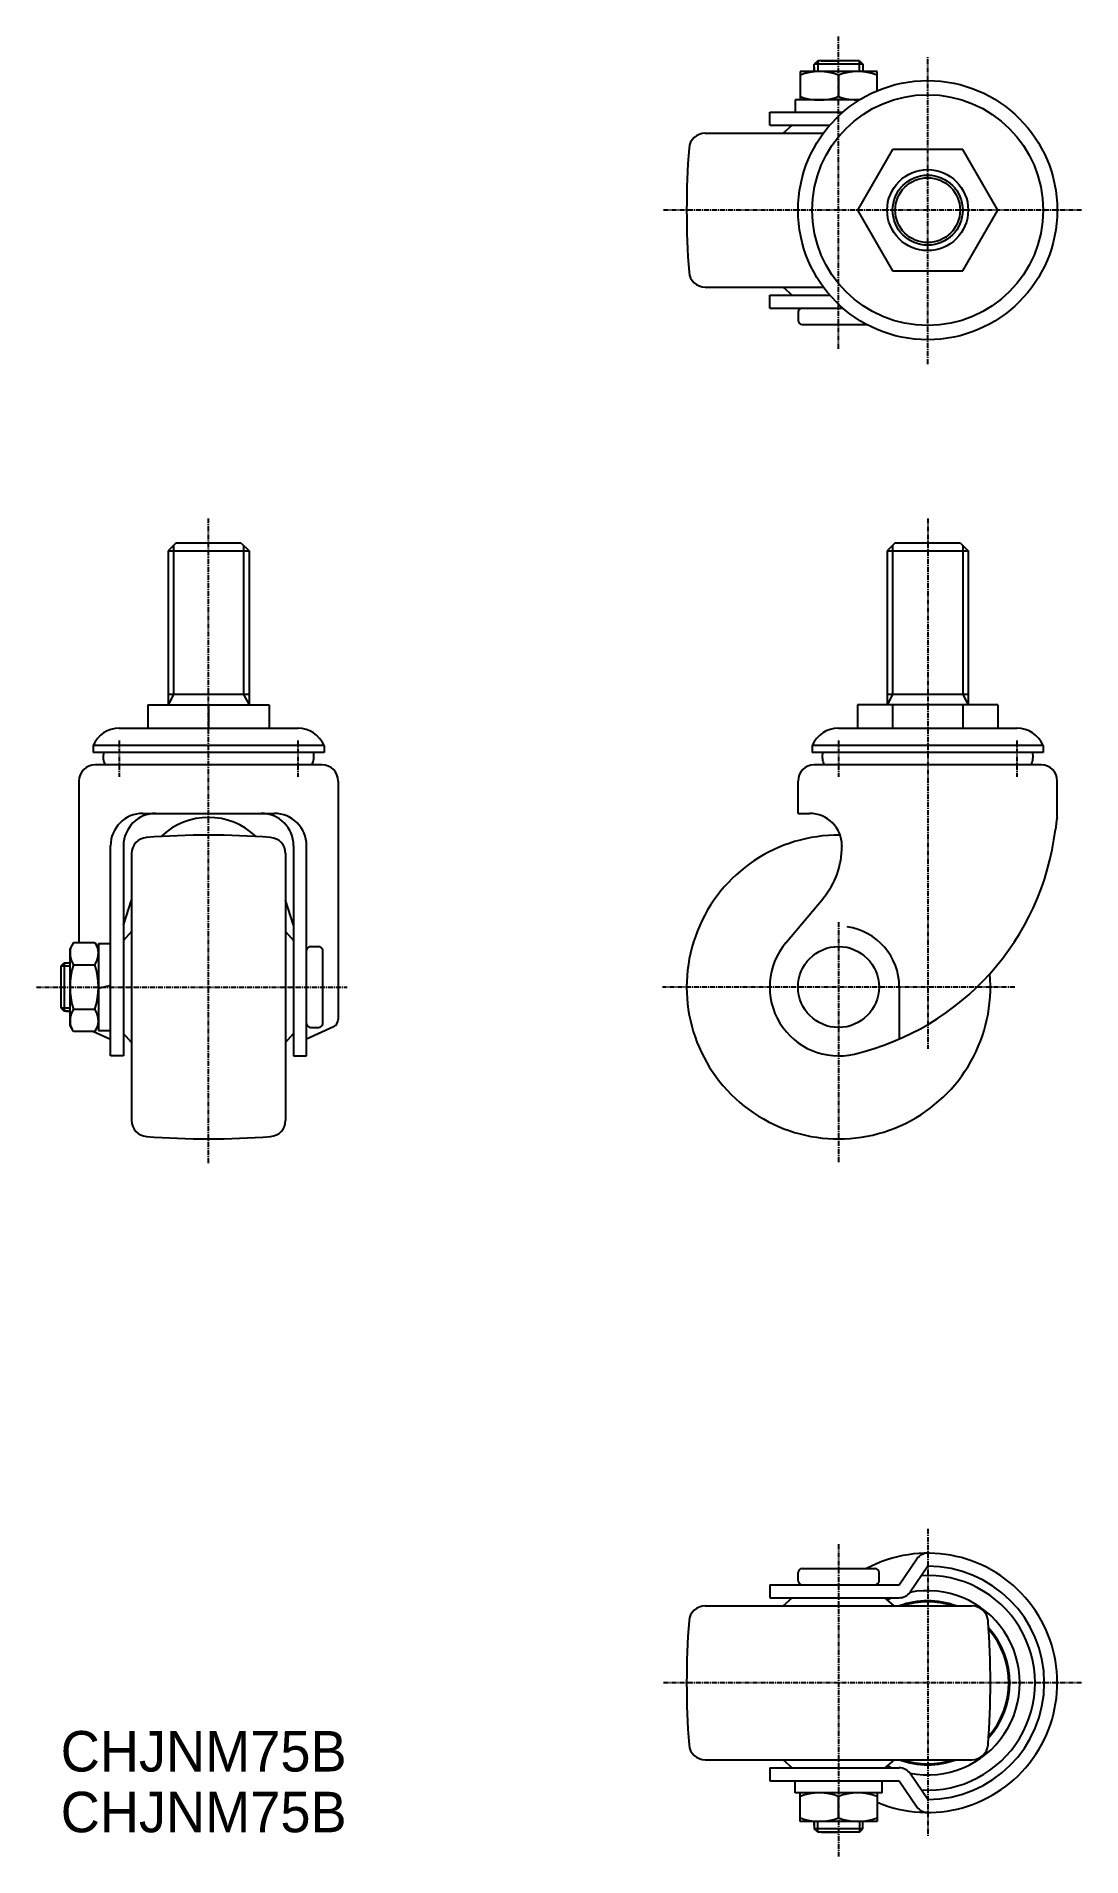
# Model space of a CAD drawing. Extents: x -2133 to -1875, y -797 to -348.
import ezdxf

# ---------------------------------------------------------------- set-up
doc = ezdxf.new("R2010")
doc.units = 0
doc.linetypes.add('CENTER', pattern=[2, 1.25, -0.25, 0.25, -0.25])
doc.layers.get('0').update_dxf_attribs({"linetype": 'CONTINUOUS'})
doc.layers.add('CENTER', color=1, linetype='CENTER')

msp = doc.modelspace()

# ---------------------------------------------------------------- linework, layer by layer
at = {"color": 7, "linetype": 'CONTINUOUS'}
for p, q in [((-1939.63, -353.75), (-1940.51, -354.63)), ((-1940.51, -356.45), (-1940.51, -354.63)), ((-1928.51, -354.63), (-1940.51, -354.63)), ((-1929.38, -353.75), (-1939.63, -353.75)), ((-1938.76, -353.75), (-1934.51, -353.75)), ((-1930.26, -353.75), (-1934.51, -353.75)), ((-1929.38, -353.75), (-1928.51, -354.63)), ((-1928.51, -354.63), (-1928.51, -356.45)), ((-1925.01, -356.45), (-1944.01, -356.45)), ((-1944.01, -356.45), (-1944.01, -363.45)), ((-1940.51, -355.45), (-1940.51, -356.45)), ((-1934.51, -357.3), (-1934.51, -362.6)), ((-1928.51, -355.45), (-1928.51, -356.45)), ((-1925.01, -361.19), (-1925.01, -356.45)), ((-1929.37, -363.45), (-1945.26, -363.45)), ((-1945.26, -363.45), (-1945.26, -366.45)), ((-1951.51, -366.45), (-1933.45, -366.45)), ((-1951.51, -369.65), (-1951.51, -366.45)), ((-1967.43, -371.65), (-1938.26, -371.65)), ((-1951.51, -369.65), (-1936.66, -369.65)), ((-1948.21, -371.65), (-1945.96, -369.65)), ((-1921.17, -375.65), (-1929.83, -390.65)), ((-1903.85, -375.65), (-1921.17, -375.65)), ((-1895.19, -390.65), (-1903.85, -375.65)), ((-1929.83, -390.65), (-1921.17, -405.65)), ((-1903.85, -405.65), (-1895.19, -390.65)), ((-1921.17, -405.65), (-1903.85, -405.65)), ((-1967.43, -409.65), (-1938.26, -409.65)), ((-1951.51, -414.85), (-1951.51, -411.65)), ((-1951.51, -411.65), (-1936.66, -411.65)), ((-1948.21, -409.65), (-1945.96, -411.65)), ((-1951.51, -414.85), (-1933.45, -414.85)), ((-1944.51, -415.85), (-1944.51, -417.85)), ((-1943.51, -418.85), (-1927.63, -418.85)), ((-2098.04, -472.75), (-2100.04, -474.75)), ((-2100.04, -474.75), (-2080.04, -474.75)), ((-2100.04, -474.75), (-2100.04, -512.75)), ((-2098.04, -472.75), (-2082.04, -472.75)), ((-2082.04, -472.75), (-2080.04, -474.75)), ((-2080.04, -474.75), (-2080.04, -512.75)), ((-1920.51, -472.75), (-1922.51, -474.75)), ((-1922.51, -474.75), (-1922.51, -512.75)), ((-1922.51, -474.75), (-1902.51, -474.75)), ((-1920.51, -472.75), (-1904.51, -472.75)), ((-1904.51, -472.75), (-1902.51, -474.75)), ((-1902.51, -474.75), (-1902.51, -512.75)), ((-2080.04, -510.25), (-2100.04, -510.25)), ((-1902.51, -510.25), (-1922.51, -510.25)), ((-2105.04, -512.75), (-2105.04, -518.55)), ((-2105.04, -512.75), (-2075.04, -512.75)), ((-2090.04, -512.75), (-2090.04, -518.55)), ((-2075.04, -512.75), (-2075.04, -518.55)), ((-1929.83, -512.75), (-1929.83, -518.55)), ((-1895.19, -512.75), (-1929.83, -512.75)), ((-1921.17, -512.75), (-1921.17, -518.55)), ((-1903.85, -512.75), (-1903.85, -518.55)), ((-1895.19, -512.75), (-1895.19, -518.55)), ((-2112.09, -518.55), (-2067.99, -518.55)), ((-1934.56, -518.55), (-1890.46, -518.55)), ((-2118.54, -522.83), (-2118.54, -524.55)), ((-2061.54, -522.83), (-2118.54, -522.83)), ((-2061.54, -524.55), (-2118.54, -524.55)), ((-2061.54, -522.83), (-2061.54, -524.55)), ((-1941.01, -522.83), (-1941.01, -524.55)), ((-1884.01, -522.83), (-1941.01, -522.83)), ((-1884.01, -524.55), (-1941.01, -524.55)), ((-1884.01, -522.83), (-1884.01, -524.55)), ((-2062.04, -527.59), (-2118.04, -527.59)), ((-1884.46, -527.59), (-1940.51, -527.59)), ((-2122.04, -531.59), (-2122.04, -571.48)), ((-2058.04, -531.59), (-2058.04, -590.43)), ((-1944.51, -539.59), (-1944.51, -531.59)), ((-1880.51, -540.59), (-1880.51, -531.59)), ((-2106.24, -539.59), (-2073.84, -539.59)), ((-1944.51, -539.59), (-1941.68, -539.59)), ((-2114.24, -599.45), (-2114.24, -547.59)), ((-2111.04, -547.59), (-2111.04, -599.45)), ((-2069.04, -547.59), (-2069.04, -599.45)), ((-2065.84, -599.45), (-2065.84, -547.59)), ((-1933.68, -547.59), (-1933.68, -547.73)), ((-2109.04, -549.52), (-2109.04, -615.37)), ((-2071.04, -549.52), (-2071.04, -615.37)), ((-2111.04, -567.17), (-2109.04, -561.03)), ((-2069.04, -567.17), (-2071.04, -561.03)), ((-1947.53, -571.52), (-1938.35, -560.58)), ((-1947.53, -571.52), (-1938.35, -560.58)), ((-1947.53, -571.52), (-1938.35, -560.58)), ((-2109.04, -568.75), (-2111.04, -571)), ((-2071.04, -568.75), (-2069.04, -571)), ((-2123.39, -571.48), (-2124.24, -572.95)), ((-2124.24, -591.95), (-2124.24, -572.95)), ((-2123.39, -571.48), (-2118.09, -571.48)), ((-2118.09, -571.48), (-2117.24, -572.95)), ((-2117.24, -571.7), (-2114.24, -571.7)), ((-2117.24, -571.7), (-2117.24, -593.2)), ((-2064.84, -572.45), (-2062.84, -572.45)), ((-2061.84, -591.45), (-2061.84, -573.45)), ((-2126.54, -577.32), (-2125.67, -576.45)), ((-2126.54, -577.32), (-2126.54, -587.57)), ((-2126.54, -578.2), (-2126.54, -582.45)), ((-2125.67, -576.45), (-2125.67, -588.45)), ((-2125.67, -576.45), (-2124.24, -576.45)), ((-2125.24, -576.45), (-2124.24, -576.45)), ((-2123.39, -576.96), (-2118.09, -576.96)), ((-2114.24, -582.05), (-2117.24, -582.85)), ((-1919.51, -582.45), (-1919.51, -595.3)), ((-2126.54, -587.57), (-2125.67, -588.45)), ((-2124.24, -588.45), (-2125.67, -588.45)), ((-2125.24, -588.45), (-2124.24, -588.45)), ((-2123.39, -587.93), (-2118.09, -587.93)), ((-2123.39, -593.42), (-2124.24, -591.95)), ((-2118.09, -593.42), (-2117.24, -591.95)), ((-2117.24, -593.2), (-2114.24, -593.2)), ((-2059.23, -592.25), (-2065.84, -595.3)), ((-2064.84, -592.45), (-2062.84, -592.45)), ((-2118.09, -593.42), (-2123.39, -593.42)), ((-2118.45, -593.42), (-2114.24, -595.3)), ((-2109.04, -596.15), (-2111.04, -593.9)), ((-2071.04, -596.15), (-2069.04, -593.9)), ((-2111.04, -599.45), (-2114.24, -599.45)), ((-2069.04, -599.45), (-2065.84, -599.45)), ((-1944.51, -729.04), (-1944.51, -727.04)), ((-1943.51, -726.04), (-1925.51, -726.04)), ((-1924.51, -729.04), (-1924.51, -727.04)), ((-1919.51, -730.04), (-1915.16, -723.64)), ((-1912.51, -725.44), (-1916.86, -731.84)), ((-1951.51, -730.04), (-1919.51, -730.04)), ((-1951.51, -730.04), (-1951.51, -733.24)), ((-1967.43, -735.24), (-1901.58, -735.24)), ((-1951.51, -733.24), (-1919.51, -733.24)), ((-1948.21, -735.24), (-1945.96, -733.24)), ((-1920.81, -735.24), (-1923.06, -733.24)), ((-1967.43, -773.24), (-1901.58, -773.24)), ((-1951.51, -775.24), (-1951.51, -778.44)), ((-1951.51, -775.24), (-1919.51, -775.24)), ((-1948.21, -773.24), (-1945.96, -775.24)), ((-1920.81, -773.24), (-1923.06, -775.24)), ((-1912.51, -783.04), (-1916.86, -776.64)), ((-1951.51, -778.44), (-1919.51, -778.44)), ((-1945.26, -781.44), (-1945.26, -778.44)), ((-1923.76, -781.44), (-1945.26, -781.44)), ((-1944.01, -788.44), (-1944.01, -781.44)), ((-1925.01, -781.44), (-1925.01, -788.44)), ((-1923.76, -781.44), (-1923.76, -778.44)), ((-1919.51, -778.44), (-1915.16, -784.84)), ((-1934.51, -787.6), (-1934.51, -782.29)), ((-1925.01, -788.44), (-1944.01, -788.44)), ((-1940.51, -789.44), (-1940.51, -788.44)), ((-1940.51, -788.44), (-1940.51, -790.27)), ((-1939.63, -791.14), (-1940.51, -790.27)), ((-1928.51, -790.27), (-1940.51, -790.27)), ((-1929.38, -791.14), (-1928.51, -790.27)), ((-1928.51, -789.44), (-1928.51, -788.44)), ((-1928.51, -790.27), (-1928.51, -788.44)), ((-1929.38, -791.14), (-1939.63, -791.14)), ((-1938.76, -791.14), (-1934.51, -791.14)), ((-1930.26, -791.14), (-1934.51, -791.14))]:
    msp.add_line(p, q, dxfattribs=at)
at = {"color": 3, "linetype": 'CONTINUOUS'}
for p, q in [((-1939.63, -353.75), (-1939.63, -356.45)), ((-1929.38, -356.45), (-1929.38, -353.75)), ((-2098.69, -473.4), (-2098.69, -510.25)), ((-2081.39, -473.4), (-2081.39, -510.25)), ((-1921.16, -473.4), (-1921.16, -510.25)), ((-1903.86, -473.4), (-1903.86, -510.25)), ((-2098.69, -510.25), (-2100.04, -512.75)), ((-2081.39, -510.25), (-2080.04, -512.75)), ((-1921.16, -510.25), (-1922.51, -512.75)), ((-1903.86, -510.25), (-1902.51, -512.75)), ((-2124.24, -577.32), (-2126.54, -577.32)), ((-2126.54, -587.57), (-2124.24, -587.57)), ((-1939.63, -791.14), (-1939.63, -788.44)), ((-1929.38, -788.44), (-1929.38, -791.14))]:
    msp.add_line(p, q, dxfattribs=at)
at = {"color": 7, "linetype": 'CONTINUOUS'}
for centre, radius in [((-1912.51, -390.65), 32), ((-1912.51, -390.65), 28.5), ((-1912.51, -390.65), 10), ((-1912.51, -390.65), 8), ((-1934.51, -582.45), 10)]:
    msp.add_circle(centre, radius, dxfattribs=at)
at = {"color": 3, "linetype": 'CONTINUOUS'}
msp.add_circle((-1912.51, -390.65), 8.65, dxfattribs=at)
at = {"color": 7, "linetype": 'CONTINUOUS'}
for centre, radius, start, end in [((-1939.26, -370.17), 13.72, 69.7438, 110.2562), ((-1929.76, -370.17), 13.72, 69.7438, 110.2562), ((-1939.26, -349.73), 13.72, 249.7438, 290.2562), ((-1929.76, -349.73), 13.72, 249.7438, 271.6811), ((-1967.43, -375.65), 4, 90, 175.6108), ((-1772.01, -390.65), 200, 175.6108, 184.3892), ((-1967.43, -405.65), 4, 184.3892, 270), ((-1943.51, -415.85), 1, 90, 180), ((-1943.51, -417.85), 1, 180, 270), ((-2112.09, -525.55), 7, 90, 157.1358), ((-2067.99, -525.55), 7, 22.8642, 90), ((-1934.56, -525.55), 7, 90, 157.1358), ((-1890.46, -525.55), 7, 22.8642, 90), ((-2112.09, -525.62), 3.97, 164.3779, 209.744), ((-2067.99, -525.62), 3.97, 330.256, 15.6221), ((-1934.56, -525.62), 3.97, 164.3779, 209.744), ((-1890.46, -525.62), 3.97, 330.256, 15.6221), ((-2118.04, -531.59), 4, 90, 180), ((-2062.04, -531.59), 4, 0, 90), ((-1940.51, -531.59), 4, 90, 180), ((-1884.51, -531.59), 4, 0, 90), ((-2106.24, -547.59), 8, 90, 180), ((-2103.04, -547.59), 8, 90, 180), ((-2090.04, -557.59), 17, 46.3229, 133.6771), ((-2077.04, -547.59), 8, 0, 90), ((-2073.84, -547.59), 8, 0, 90), ((-1941.68, -547.59), 8, 0, 90), ((-1945.51, -535.73), 65, 283.248, 353.0523), ((-1861.05, -545.22), 20, 166.6047, 175.3156), ((-2105.04, -549.52), 4, 94.3892, 180), ((-2090.04, -744.95), 200, 85.6108, 94.3892), ((-2075.04, -549.52), 4, 0, 85.6108), ((-1934.51, -582.45), 37.5, 89.4094, 5.0273), ((-1953.68, -547.73), 20, 320, 0), ((-1934.51, -582.45), 15, 0, 81.8483), ((-2119.39, -574.22), 4.86, 154.3842, 214.3842), ((-2122.1, -574.22), 4.86, 325.6158, 25.6158), ((-2064.84, -573.45), 1, 90, 180), ((-2062.84, -573.45), 1, 0, 90), ((-1934.51, -582.45), 17, 140, 283.248), ((-2106.09, -582.45), 18.15, 162.412, 197.588), ((-2135.39, -582.45), 18.15, 342.412, 17.588), ((-2119.39, -590.68), 4.86, 145.6158, 205.6158), ((-2122.1, -590.68), 4.86, 334.3842, 34.3842), ((-2064.84, -591.45), 1, 180, 270), ((-2062.84, -591.45), 1, 270, 0), ((-2060.04, -590.43), 2, 294.0696, 0), ((-2105.04, -615.37), 4, 180, 265.6108), ((-2075.04, -615.37), 4, 274.3892, 0), ((-2090.04, -419.95), 200, 265.6108, 274.3892), ((-1912.51, -754.24), 32, 247.0066, 118.2065), ((-1912.51, -725.44), 3.2, 90, 145.7705), ((-1943.51, -727.04), 1, 90, 180), ((-1925.51, -727.04), 1, 0, 90), ((-1912.51, -754.24), 26.5, 266.5437, 93.4563), ((-1912.51, -754.24), 28.8, 270, 90), ((-1943.51, -729.04), 1, 180, 270), ((-1925.51, -729.04), 1, 270, 0), ((-1919.51, -730.04), 3.2, 270, 325.7705), ((-1912.51, -754.24), 22.75, 258.8179, 101.1821), ((-1967.43, -739.24), 4, 90, 175.6108), ((-1912.51, -754.24), 22.75, 112.6199, 115.9196), ((-1912.51, -754.24), 20.25, 69.7633, 110.2367), ((-1912.51, -754.24), 20, 71.8051, 108.1949), ((-1901.58, -739.24), 4, 4.3892, 90), ((-1772.01, -754.24), 200, 175.6108, 184.3892), ((-2097.01, -754.24), 200, 355.6108, 4.3892), ((-1912.51, -754.24), 20.25, 317.9625, 42.0375), ((-1912.51, -754.24), 20, 318.8817, 41.1183), ((-1967.43, -769.24), 4, 184.3892, 270), ((-1901.58, -769.24), 4, 270, 355.6108), ((-1912.51, -754.24), 22.75, 244.0804, 247.3801), ((-1912.51, -754.24), 20.25, 249.7633, 290.2367), ((-1919.51, -778.44), 3.2, 34.2295, 90), ((-1912.51, -754.24), 20, 251.8051, 288.1949), ((-1939.26, -795.16), 13.72, 69.7438, 110.2562), ((-1929.76, -795.16), 13.72, 69.7438, 110.2562), ((-1912.51, -783.04), 3.2, 214.2295, 270), ((-1939.26, -774.72), 13.72, 249.7438, 290.2562), ((-1929.76, -774.72), 13.72, 249.7438, 290.2562)]:
    msp.add_arc(centre, radius, start, end, dxfattribs=at)
at = {"layer": 'CENTER', "color": 1, "linetype": 'CENTER'}
for p, q in [((-1934.51, -424.85), (-1934.51, -347.75)), ((-1912.51, -428.65), (-1912.51, -352.65)), ((-1874.51, -390.65), (-1978.01, -390.65)), ((-2090.04, -625.95), (-2090.04, -466.75)), ((-1912.51, -466.75), (-1912.51, -597.73)), ((-2112.09, -521.55), (-2112.09, -530.59)), ((-2067.99, -521.55), (-2067.99, -530.59)), ((-1934.56, -521.55), (-1934.56, -530.59)), ((-1890.46, -521.55), (-1890.46, -530.59)), ((-1934.51, -566.45), (-1934.51, -625.95)), ((-2132.54, -582.45), (-2055.84, -582.45)), ((-1891.01, -582.45), (-1978.01, -582.45)), ((-1912.51, -716.24), (-1912.51, -792.24)), ((-1934.51, -720.04), (-1934.51, -797.14)), ((-1874.51, -754.24), (-1978.01, -754.24))]:
    msp.add_line(p, q, dxfattribs=at)

# ---------------------------------------------------------------- texts
at = {"color": 7, "linetype": 'CONTINUOUS'}
for p in [(-2126.54, -776.14), (-2126.54, -791.14)]:
    msp.add_text('CHJNM75B', height=10, dxfattribs=at).set_placement(p)

doc.saveas('drawing.dxf')
